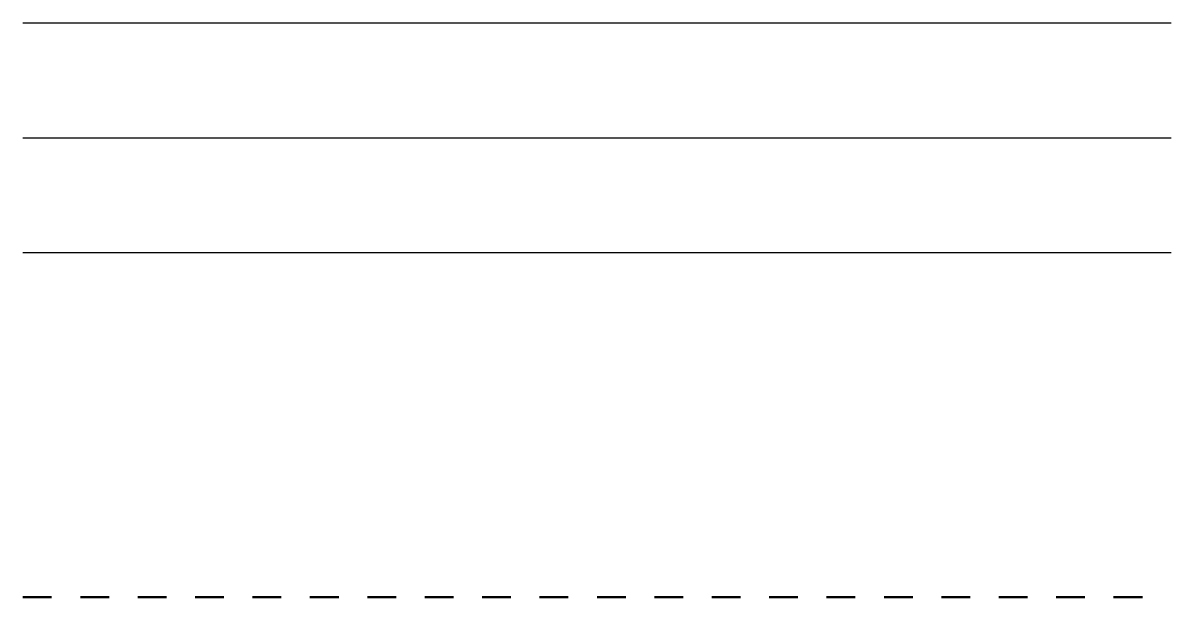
# Model space of a CAD drawing. Header units: millimetres. Extents: x 0 to 10, y 0 to 5.
import ezdxf

# ---------------------------------------------------------------- set-up
doc = ezdxf.new("R2010")
doc.units = ezdxf.units.MM
doc.linetypes.add('DASHED', pattern=[0.5, 0.25, -0.25])
doc.layers.add('LOCKED', color=4, linetype='Continuous')
doc.layers.add('NOPLOT', color=5, linetype='Continuous', plot=False)
doc.layers.add('TRUE', color=7, linetype='Continuous', true_color=0xff8000)
doc.layers.add('WALLS', color=1, linetype='DASHED', lineweight=50)

msp = doc.modelspace()

# ---------------------------------------------------------------- linework, layer by layer
at = {"layer": 'LOCKED'}
msp.add_line((0, 3), (10, 3), dxfattribs=at)
at = {"layer": 'NOPLOT'}
msp.add_line((0, 4), (10, 4), dxfattribs=at)
at = {"layer": 'TRUE'}
msp.add_line((0, 5), (10, 5), dxfattribs=at)
at = {"layer": 'WALLS'}
msp.add_line((0, 0), (10, 0), dxfattribs=at)

doc.saveas('drawing.dxf')
